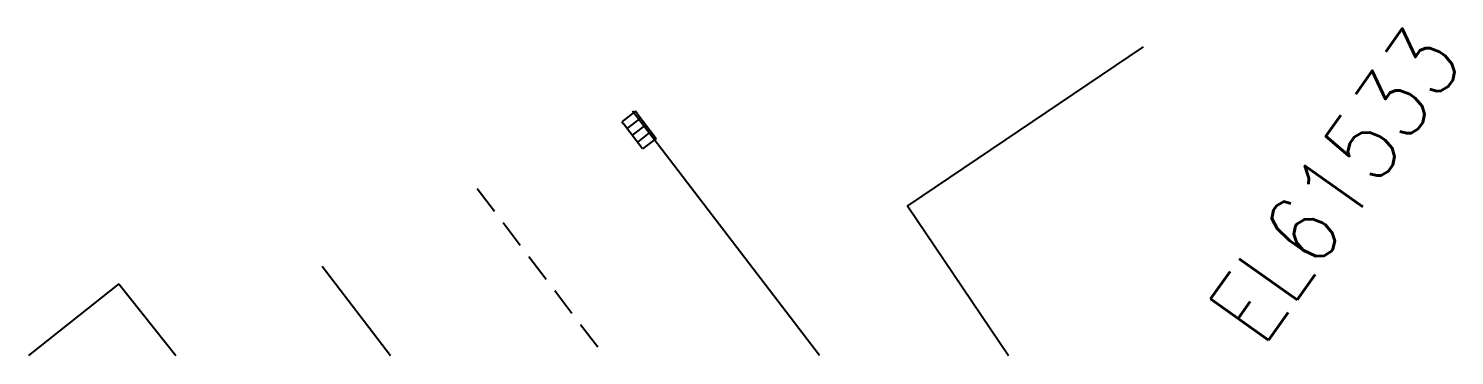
# Model space of a CAD drawing. Header units: millimetres. Extents: x 146014 to 147000, y 143999 to 145000.
# Drawn here: x 146441.32 to 146466.4, y 144000 to 144005.75 of the extents above; entities that cross this region are included whole.
import ezdxf
from ezdxf.enums import TextEntityAlignment as Align

# ---------------------------------------------------------------- set-up
doc = ezdxf.new("R2010")
doc.units = ezdxf.units.MM
doc.linetypes.add('DASHED', pattern=[0.75, 0.5, -0.25])
doc.layers.get('0').update_dxf_attribs({"linetype": 'CONTINUOUS'})
for name, color, linetype in [('W0001', 6, 'DASHED'), ('W0008', 7, 'CONTINUOUS'), ('W0100', 7, 'CONTINUOUS'), ('W0400', 7, 'CONTINUOUS'), ('W0984', 7, 'CONTINUOUS'), ('W1102', 7, 'CONTINUOUS')]:
    doc.layers.add(name, color=color, linetype=linetype)
doc.styles.get("Standard").update_dxf_attribs({"font": 'romans.shx', "width": 0.85})

# ---------------------------------------------------------------- blocks, each defined once
blk = doc.blocks.new('T400')
for p, q in [((-0.15, 0.3), (0.15, 0.3)), ((-0.15, -0.25), (-0.15, 0.3)), ((0.15, 0.3), (0.15, -0.25)), ((-0.15, 0.15), (0.15, 0.15)), ((-0.15, 0), (0.15, 0)), ((-0.15, -0.15), (0.15, -0.15)), ((-0.15, -0.25), (-0.15, -0.3)), ((0.15, -0.3), (0.15, -0.25)), ((-0.15, -0.3), (0.15, -0.3))]:
    blk.add_line(p, q)

msp = doc.modelspace()

# ---------------------------------------------------------------- linework, layer by layer
at = {"layer": 'W0001', "flags": 128}
msp.add_lwpolyline([(146449.211, 144002.936), (146451.442, 144000)], dxfattribs=at)
at = {"layer": 'W0008', "flags": 128}
for points in [[(146455.231, 144000), (146451.942, 144004.298)], [(146446.48, 144001.573), (146447.685, 144000)]]:
    msp.add_lwpolyline(points, dxfattribs=at)
at = {"layer": 'W0100', "flags": 128}
for points in [[(146460.923, 144005.43), (146456.778, 144002.634), (146458.554, 144000)], [(146442.908, 144001.26), (146443.905, 144000)]]:
    msp.add_lwpolyline(points, dxfattribs=at)
at = {"layer": 'W1102', "flags": 128}
msp.add_lwpolyline([(146442.908, 144001.26), (146441.316, 144000)], dxfattribs=at)

# ---------------------------------------------------------------- block references
at = {"layer": 'W0400', "rotation": 217.4243897089599}
msp.add_blockref('T400', (146452.054, 144003.964), dxfattribs=at)

# ---------------------------------------------------------------- texts
at = {"layer": 'W0984', "width": 0.85}
msp.add_text('EL61533', height=1.25, rotation=54.6697, dxfattribs=at).set_placement((146464.305, 144003.01), align=Align.MIDDLE)

doc.saveas('drawing.dxf')
